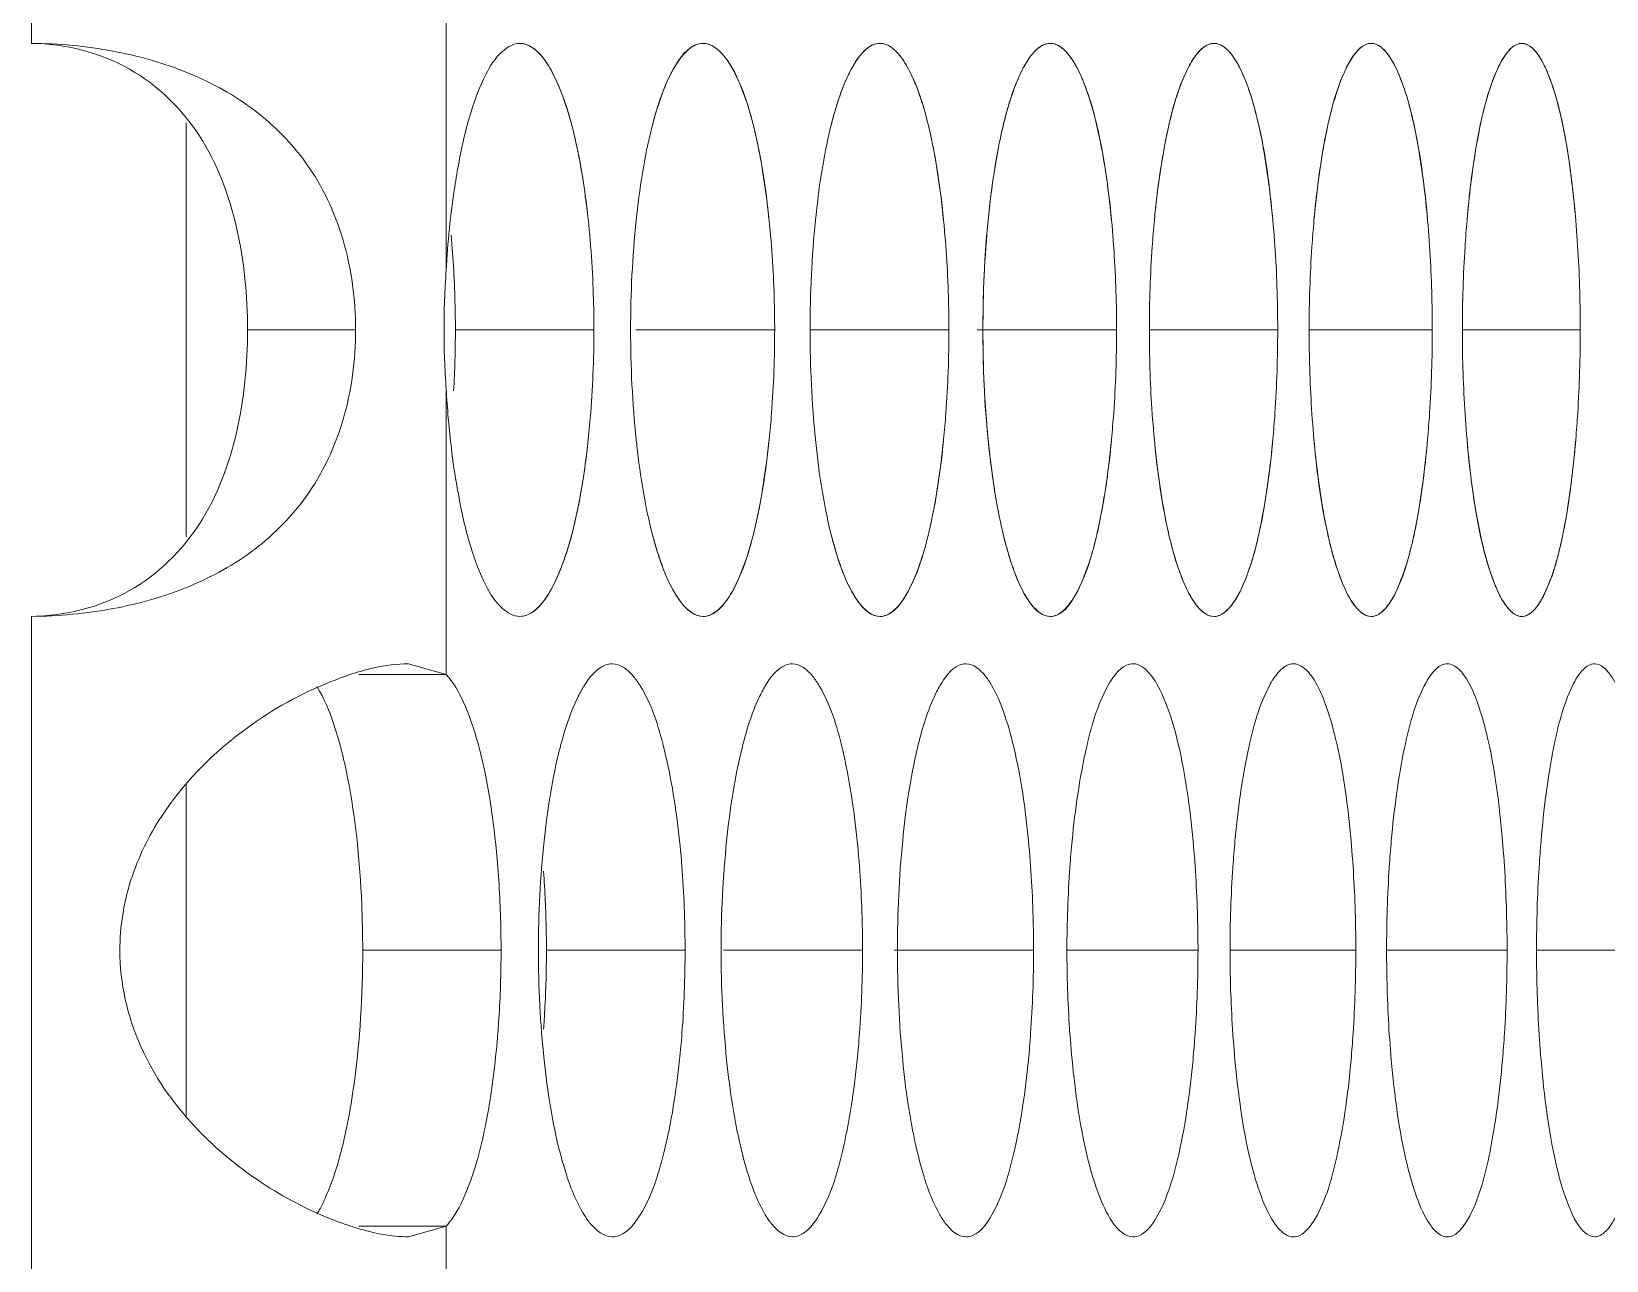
# Model space of a CAD drawing. Header units: millimetres. Extents: x 1177 to 4147, y 93 to 2194.
# Drawn here: x 2891.19 to 2907.68, y 1713.08 to 1725.95 of the extents above; entities that cross this region are included whole.
import ezdxf

# ---------------------------------------------------------------- set-up
doc = ezdxf.new("R2010")
doc.units = ezdxf.units.MM
doc.header["$LTSCALE"] = 0.1
doc.layers.get('0').update_dxf_attribs({"lineweight": 13})
doc.layers.add('标注', color=251, linetype='Continuous', lineweight=9)

msp = doc.modelspace()

# ---------------------------------------------------------------- linework, layer by layer
for p, q in [((2891.191, 1725.827), (2891.191, 1732.818)), ((2891.191, 1725.827), (2891.191, 1732.818)), ((2895.532, 1723.449), (2895.532, 1726.435)), ((2895.532, 1719.219), (2895.532, 1722.206)), ((2891.191, 1712.837), (2891.191, 1719.828)), ((2891.191, 1712.837), (2891.191, 1719.828)), ((2895.532, 1710.458), (2895.532, 1713.445))]:
    msp.add_line(p, q)
at = {"layer": '标注'}
for p, q in [((2892.81, 1724.995), (2892.81, 1720.66)), ((2892.81, 1724.995), (2892.81, 1720.66)), ((2893.453, 1722.827), (2894.584, 1722.827)), ((2893.453, 1722.827), (2894.584, 1722.827)), ((2895.628, 1722.827), (2897.078, 1722.827)), ((2895.628, 1722.827), (2897.078, 1722.827)), ((2897.516, 1722.827), (2898.97, 1722.827)), ((2897.516, 1722.827), (2898.97, 1722.827)), ((2899.337, 1722.827), (2900.794, 1722.827)), ((2899.337, 1722.827), (2900.794, 1722.827)), ((2901.089, 1722.827), (2902.549, 1722.827)), ((2901.089, 1722.827), (2902.549, 1722.827)), ((2902.892, 1722.827), (2904.235, 1722.827)), ((2902.892, 1722.827), (2904.235, 1722.827)), ((2904.564, 1722.827), (2905.853, 1722.827)), ((2904.564, 1722.827), (2905.853, 1722.827)), ((2906.168, 1722.827), (2907.402, 1722.827)), ((2906.168, 1722.827), (2907.402, 1722.827)), ((2895.532, 1719.219), (2895.137, 1719.332)), ((2894.616, 1719.219), (2895.532, 1719.219)), ((2892.81, 1718.071), (2892.81, 1714.594)), ((2894.658, 1716.332), (2896.106, 1716.332)), ((2896.581, 1716.332), (2898.032, 1716.332)), ((2898.435, 1716.332), (2899.89, 1716.332)), ((2900.221, 1716.332), (2901.68, 1716.332)), ((2902.029, 1716.332), (2903.401, 1716.332)), ((2903.736, 1716.332), (2905.053, 1716.332)), ((2905.375, 1716.332), (2906.636, 1716.332)), ((2906.944, 1716.332), (2908.15, 1716.332)), ((2894.616, 1713.445), (2895.532, 1713.445)), ((2895.137, 1713.332), (2895.532, 1713.445))]:
    msp.add_line(p, q, dxfattribs=at)
for centre, radius, start, end in [((2904.136, 1722.82), 8.627, 175.8208, 179.9495), ((2904.136, 1722.82), 8.627, 175.8208, 179.9495), ((2904.136, 1722.835), 8.627, 180.0505, 184.1792), ((2904.136, 1722.835), 8.627, 180.0505, 184.1792), ((2884.338, 1722.827), 11.29, 356.7614, 0.0035), ((2884.338, 1722.827), 11.29, 356.7614, 0.0035)]:
    msp.add_arc(centre, radius, start, end, dxfattribs=at)
for points, knots in [([(2894.067, 1724.571), (2893.918, 1724.78), (2893.546, 1725.158), (2892.84, 1725.547), (2892.04, 1725.773), (2891.477, 1725.825), (2891.191, 1725.827)], [0, 0, 0, 0, 0.237278, 0.48061, 0.736199, 1, 1, 1, 1]), ([(2893.453, 1722.827), (2893.453, 1723.187), (2893.385, 1723.893), (2893.02, 1724.89), (2892.252, 1725.647), (2891.545, 1725.823), (2891.191, 1725.827)], [0, 0, 0, 0, 0.257867, 0.504597, 0.746083, 1, 1, 1, 1]), ([(2894.067, 1724.571), (2893.918, 1724.78), (2893.546, 1725.158), (2892.84, 1725.547), (2892.04, 1725.773), (2891.477, 1725.825), (2891.191, 1725.827)], [0, 0, 0, 0, 0.237278, 0.48061, 0.736199, 1, 1, 1, 1]), ([(2893.453, 1722.827), (2893.453, 1723.187), (2893.385, 1723.893), (2893.02, 1724.89), (2892.252, 1725.647), (2891.545, 1725.823), (2891.191, 1725.827)], [0, 0, 0, 0, 0.257867, 0.504597, 0.746083, 1, 1, 1, 1]), ([(2896.304, 1725.827), (2896.237, 1725.827), (2896.078, 1725.733), (2895.918, 1725.468), (2895.77, 1725.075), (2895.699, 1724.763), (2895.666, 1724.587)], [0, 0, 0, 0, 0.138263, 0.343336, 0.632179, 1, 1, 1, 1]), ([(2896.304, 1725.827), (2896.237, 1725.827), (2896.078, 1725.733), (2895.918, 1725.468), (2895.77, 1725.075), (2895.699, 1724.763), (2895.666, 1724.587)], [0, 0, 0, 0, 0.138263, 0.343336, 0.632179, 1, 1, 1, 1]), ([(2897.011, 1724.046), (2896.983, 1724.29), (2896.916, 1724.728), (2896.78, 1725.23), (2896.64, 1725.537), (2896.523, 1725.723), (2896.389, 1725.827), (2896.304, 1725.827)], [0, 0, 0, 0, 0.369087, 0.664261, 0.77961, 0.872651, 1, 1, 1, 1]), ([(2896.542, 1725.679), (2896.525, 1725.702), (2896.463, 1725.773), (2896.37, 1725.827), (2896.304, 1725.827)], [0, 0, 0, 0, 0.303752, 1, 1, 1, 1]), ([(2898.221, 1725.827), (2898.098, 1725.827), (2897.922, 1725.61), (2897.786, 1725.3), (2897.717, 1725.074), (2897.685, 1724.948)], [0, 0, 0, 0, 0.347958, 0.635186, 1, 1, 1, 1]), ([(2898.221, 1725.827), (2898.196, 1725.827), (2898.069, 1725.798), (2897.985, 1725.683), (2897.932, 1725.596)], [0, 0, 0, 0, 0.197833, 1, 1, 1, 1]), ([(2898.912, 1723.975), (2898.886, 1724.228), (2898.822, 1724.683), (2898.692, 1725.205), (2898.553, 1725.525), (2898.439, 1725.716), (2898.306, 1725.827), (2898.221, 1725.827)], [0, 0, 0, 0, 0.371587, 0.6686, 0.783763, 0.876035, 1, 1, 1, 1]), ([(2898.509, 1725.596), (2898.488, 1725.63), (2898.42, 1725.732), (2898.306, 1725.827), (2898.221, 1725.827)], [0, 0, 0, 0, 0.322669, 1, 1, 1, 1]), ([(2900.072, 1725.827), (2899.951, 1725.827), (2899.783, 1725.607), (2899.653, 1725.3), (2899.586, 1725.074), (2899.555, 1724.948)], [0, 0, 0, 0, 0.344008, 0.632418, 1, 1, 1, 1]), ([(2900.072, 1725.827), (2900.048, 1725.827), (2899.923, 1725.797), (2899.844, 1725.682), (2899.794, 1725.596)], [0, 0, 0, 0, 0.195078, 1, 1, 1, 1]), ([(2900.738, 1723.975), (2900.713, 1724.228), (2900.652, 1724.682), (2900.526, 1725.204), (2900.392, 1725.525), (2900.283, 1725.714), (2900.155, 1725.827), (2900.072, 1725.827)], [0, 0, 0, 0, 0.373536, 0.671578, 0.786749, 0.87859, 1, 1, 1, 1]), ([(2900.349, 1725.596), (2900.329, 1725.63), (2900.265, 1725.731), (2900.155, 1725.827), (2900.072, 1725.827)], [0, 0, 0, 0, 0.32596, 1, 1, 1, 1]), ([(2901.855, 1725.827), (2901.737, 1725.827), (2901.575, 1725.605), (2901.451, 1725.299), (2901.345, 1724.924), (2901.262, 1724.476), (2901.175, 1723.768), (2901.15, 1723.21), (2901.15, 1722.827)], [0, 0, 0, 0, 0.111545, 0.206545, 0.328035, 0.473731, 0.638415, 1, 1, 1, 1]), ([(2901.855, 1725.827), (2901.832, 1725.827), (2901.71, 1725.796), (2901.635, 1725.681), (2901.587, 1725.596)], [0, 0, 0, 0, 0.192149, 1, 1, 1, 1]), ([(2902.496, 1723.975), (2902.472, 1724.228), (2902.412, 1724.682), (2902.292, 1725.204), (2902.163, 1725.525), (2902.059, 1725.712), (2901.935, 1725.827), (2901.855, 1725.827)], [0, 0, 0, 0, 0.375478, 0.674554, 0.789741, 0.881162, 1, 1, 1, 1]), ([(2902.104, 1725.626), (2902.086, 1725.656), (2902.027, 1725.744), (2901.928, 1725.827), (2901.855, 1725.827)], [0, 0, 0, 0, 0.323826, 1, 1, 1, 1]), ([(2903.569, 1725.827), (2903.49, 1725.827), (2903.371, 1725.711), (2903.271, 1725.525), (2903.145, 1725.203), (2903.027, 1724.682), (2902.968, 1724.228), (2902.944, 1723.975)], [0, 0, 0, 0, 0.116497, 0.207648, 0.322936, 0.622968, 1, 1, 1, 1]), ([(2903.569, 1725.827), (2903.546, 1725.827), (2903.482, 1725.811), (2903.39, 1725.728), (2903.338, 1725.645), (2903.311, 1725.596)], [0, 0, 0, 0, 0.187277, 0.53264, 1, 1, 1, 1]), ([(2904.184, 1723.975), (2904.161, 1724.228), (2904.104, 1724.681), (2903.989, 1725.203), (2903.865, 1725.524), (2903.766, 1725.71), (2903.647, 1725.827), (2903.569, 1725.827)], [0, 0, 0, 0, 0.377411, 0.677525, 0.792735, 0.883746, 1, 1, 1, 1]), ([(2903.782, 1725.668), (2903.766, 1725.692), (2903.714, 1725.764), (2903.63, 1725.827), (2903.569, 1725.827)], [0, 0, 0, 0, 0.31799, 1, 1, 1, 1]), ([(2905.214, 1725.827), (2905.138, 1725.827), (2905.023, 1725.709), (2904.928, 1725.524), (2904.807, 1725.202), (2904.694, 1724.681), (2904.638, 1724.228), (2904.615, 1723.975)], [0, 0, 0, 0, 0.113909, 0.204659, 0.319975, 0.621044, 1, 1, 1, 1]), ([(2905.214, 1725.827), (2905.192, 1725.827), (2905.13, 1725.811), (2905.042, 1725.727), (2904.993, 1725.645), (2904.967, 1725.596)], [0, 0, 0, 0, 0.184004, 0.528262, 1, 1, 1, 1]), ([(2905.804, 1723.975), (2905.782, 1724.228), (2905.727, 1724.681), (2905.617, 1725.202), (2905.498, 1725.524), (2905.404, 1725.708), (2905.29, 1725.827), (2905.214, 1725.827)], [0, 0, 0, 0, 0.379331, 0.680485, 0.795727, 0.886339, 1, 1, 1, 1]), ([(2905.391, 1725.708), (2905.378, 1725.726), (2905.333, 1725.782), (2905.264, 1725.827), (2905.214, 1725.827)], [0, 0, 0, 0, 0.310426, 1, 1, 1, 1]), ([(2905.804, 1723.975), (2905.772, 1724.341), (2905.71, 1724.842), (2905.546, 1725.418), (2905.448, 1725.631), (2905.391, 1725.708)], [0, 0, 0, 0, 0.613931, 0.838792, 1, 1, 1, 1]), ([(2906.79, 1725.827), (2906.716, 1725.827), (2906.607, 1725.706), (2906.517, 1725.524), (2906.4, 1725.201), (2906.292, 1724.681), (2906.238, 1724.228), (2906.217, 1723.975)], [0, 0, 0, 0, 0.111317, 0.201676, 0.317029, 0.619135, 1, 1, 1, 1]), ([(2906.79, 1725.827), (2906.77, 1725.827), (2906.709, 1725.81), (2906.625, 1725.726), (2906.578, 1725.645), (2906.554, 1725.596)], [0, 0, 0, 0, 0.180528, 0.523661, 1, 1, 1, 1]), ([(2907.355, 1723.975), (2907.334, 1724.228), (2907.281, 1724.681), (2907.176, 1725.201), (2907.062, 1725.524), (2906.973, 1725.706), (2906.864, 1725.827), (2906.79, 1725.827)], [0, 0, 0, 0, 0.381235, 0.683429, 0.79871, 0.888936, 1, 1, 1, 1]), ([(2906.932, 1725.744), (2906.921, 1725.757), (2906.883, 1725.797), (2906.829, 1725.827), (2906.79, 1725.827)], [0, 0, 0, 0, 0.300787, 1, 1, 1, 1]), ([(2907.355, 1723.975), (2907.337, 1724.181), (2907.296, 1724.562), (2907.205, 1725.074), (2907.092, 1725.462), (2906.992, 1725.673), (2906.932, 1725.744)], [0, 0, 0, 0, 0.338668, 0.625811, 0.847843, 1, 1, 1, 1]), ([(2897.011, 1724.046), (2896.972, 1724.386), (2896.897, 1724.856), (2896.712, 1725.397), (2896.604, 1725.602), (2896.542, 1725.679)], [0, 0, 0, 0, 0.599408, 0.827175, 1, 1, 1, 1]), ([(2897.932, 1725.596), (2897.907, 1725.555), (2897.799, 1725.35), (2897.73, 1725.126), (2897.685, 1724.948)], [0, 0, 0, 0, 0.205443, 1, 1, 1, 1]), ([(2898.912, 1723.975), (2898.879, 1724.302), (2898.796, 1724.854), (2898.628, 1725.398), (2898.509, 1725.596)], [0, 0, 0, 0, 0.588138, 1, 1, 1, 1]), ([(2899.794, 1725.596), (2899.77, 1725.555), (2899.665, 1725.349), (2899.599, 1725.126), (2899.555, 1724.948)], [0, 0, 0, 0, 0.204755, 1, 1, 1, 1]), ([(2900.738, 1723.975), (2900.706, 1724.302), (2900.626, 1724.853), (2900.464, 1725.397), (2900.349, 1725.596)], [0, 0, 0, 0, 0.588987, 1, 1, 1, 1]), ([(2901.587, 1725.596), (2901.507, 1725.455), (2901.379, 1725.089), (2901.196, 1724.167), (2901.15, 1723.384), (2901.15, 1722.827)], [0, 0, 0, 0, 0.171591, 0.407652, 1, 1, 1, 1]), ([(2902.496, 1723.975), (2902.464, 1724.311), (2902.401, 1724.778), (2902.247, 1725.326), (2902.156, 1725.54), (2902.104, 1725.626)], [0, 0, 0, 0, 0.594383, 0.823753, 1, 1, 1, 1]), ([(2903.311, 1725.596), (2903.202, 1725.396), (2903.051, 1724.851), (2902.975, 1724.302), (2902.944, 1723.975)], [0, 0, 0, 0, 0.409673, 1, 1, 1, 1]), ([(2904.184, 1723.975), (2904.152, 1724.326), (2904.09, 1724.81), (2903.931, 1725.372), (2903.836, 1725.586), (2903.782, 1725.668)], [0, 0, 0, 0, 0.603559, 0.830818, 1, 1, 1, 1]), ([(2904.967, 1725.596), (2904.862, 1725.395), (2904.717, 1724.85), (2904.644, 1724.301), (2904.615, 1723.975)], [0, 0, 0, 0, 0.408883, 1, 1, 1, 1]), ([(2906.554, 1725.596), (2906.453, 1725.394), (2906.315, 1724.849), (2906.245, 1724.301), (2906.217, 1723.975)], [0, 0, 0, 0, 0.408118, 1, 1, 1, 1]), ([(2897.685, 1724.948), (2897.604, 1724.629), (2897.497, 1723.922), (2897.462, 1723.21), (2897.462, 1722.827)], [0, 0, 0, 0, 0.462235, 1, 1, 1, 1]), ([(2897.685, 1724.948), (2897.604, 1724.629), (2897.497, 1723.922), (2897.462, 1723.21), (2897.462, 1722.827)], [0, 0, 0, 0, 0.462235, 1, 1, 1, 1]), ([(2899.555, 1724.948), (2899.477, 1724.629), (2899.375, 1723.922), (2899.34, 1723.21), (2899.34, 1722.827)], [0, 0, 0, 0, 0.462016, 1, 1, 1, 1]), ([(2899.555, 1724.948), (2899.477, 1724.629), (2899.375, 1723.922), (2899.34, 1723.21), (2899.34, 1722.827)], [0, 0, 0, 0, 0.462016, 1, 1, 1, 1]), ([(2894.584, 1722.827), (2894.584, 1723.144), (2894.504, 1723.761), (2894.239, 1724.329), (2894.067, 1724.571)], [0, 0, 0, 0, 0.515812, 1, 1, 1, 1]), ([(2894.584, 1722.827), (2894.584, 1723.144), (2894.504, 1723.761), (2894.239, 1724.329), (2894.067, 1724.571)], [0, 0, 0, 0, 0.515812, 1, 1, 1, 1]), ([(2895.666, 1724.587), (2895.649, 1724.499), (2895.585, 1724.123), (2895.548, 1723.741), (2895.532, 1723.449)], [0, 0, 0, 0, 0.233018, 1, 1, 1, 1]), ([(2895.666, 1724.587), (2895.649, 1724.499), (2895.585, 1724.123), (2895.548, 1723.741), (2895.532, 1723.449)], [0, 0, 0, 0, 0.233018, 1, 1, 1, 1]), ([(2897.078, 1722.827), (2897.078, 1722.932), (2897.072, 1723.339), (2897.045, 1723.746), (2897.011, 1724.046)], [0, 0, 0, 0, 0.256515, 1, 1, 1, 1]), ([(2897.078, 1722.827), (2897.078, 1722.932), (2897.072, 1723.339), (2897.045, 1723.746), (2897.011, 1724.046)], [0, 0, 0, 0, 0.256515, 1, 1, 1, 1]), ([(2898.97, 1722.827), (2898.97, 1722.925), (2898.965, 1723.308), (2898.942, 1723.691), (2898.912, 1723.975)], [0, 0, 0, 0, 0.255777, 1, 1, 1, 1]), ([(2898.97, 1722.827), (2898.97, 1722.925), (2898.965, 1723.308), (2898.942, 1723.691), (2898.912, 1723.975)], [0, 0, 0, 0, 0.255777, 1, 1, 1, 1]), ([(2900.794, 1722.827), (2900.794, 1722.925), (2900.789, 1723.308), (2900.766, 1723.691), (2900.738, 1723.975)], [0, 0, 0, 0, 0.255803, 1, 1, 1, 1]), ([(2900.794, 1722.827), (2900.794, 1722.925), (2900.789, 1723.308), (2900.766, 1723.691), (2900.738, 1723.975)], [0, 0, 0, 0, 0.255803, 1, 1, 1, 1]), ([(2902.549, 1722.827), (2902.549, 1722.925), (2902.544, 1723.308), (2902.523, 1723.691), (2902.496, 1723.975)], [0, 0, 0, 0, 0.255828, 1, 1, 1, 1]), ([(2902.549, 1722.827), (2902.549, 1722.925), (2902.544, 1723.308), (2902.523, 1723.691), (2902.496, 1723.975)], [0, 0, 0, 0, 0.255828, 1, 1, 1, 1]), ([(2902.944, 1723.975), (2902.936, 1723.882), (2902.905, 1723.501), (2902.892, 1723.118), (2902.892, 1722.827)], [0, 0, 0, 0, 0.242063, 1, 1, 1, 1]), ([(2902.944, 1723.975), (2902.936, 1723.882), (2902.905, 1723.501), (2902.892, 1723.118), (2902.892, 1722.827)], [0, 0, 0, 0, 0.242063, 1, 1, 1, 1]), ([(2904.235, 1722.827), (2904.235, 1722.925), (2904.231, 1723.308), (2904.21, 1723.691), (2904.184, 1723.975)], [0, 0, 0, 0, 0.255852, 1, 1, 1, 1]), ([(2904.235, 1722.827), (2904.235, 1722.925), (2904.231, 1723.308), (2904.21, 1723.691), (2904.184, 1723.975)], [0, 0, 0, 0, 0.255852, 1, 1, 1, 1]), ([(2904.615, 1723.975), (2904.606, 1723.882), (2904.577, 1723.501), (2904.564, 1723.118), (2904.564, 1722.827)], [0, 0, 0, 0, 0.242024, 1, 1, 1, 1]), ([(2904.615, 1723.975), (2904.606, 1723.882), (2904.577, 1723.501), (2904.564, 1723.118), (2904.564, 1722.827)], [0, 0, 0, 0, 0.242024, 1, 1, 1, 1]), ([(2905.853, 1722.827), (2905.853, 1722.925), (2905.849, 1723.308), (2905.829, 1723.691), (2905.804, 1723.975)], [0, 0, 0, 0, 0.255875, 1, 1, 1, 1]), ([(2905.853, 1722.827), (2905.853, 1722.925), (2905.849, 1723.308), (2905.829, 1723.691), (2905.804, 1723.975)], [0, 0, 0, 0, 0.255875, 1, 1, 1, 1]), ([(2906.217, 1723.975), (2906.209, 1723.882), (2906.18, 1723.501), (2906.168, 1723.118), (2906.168, 1722.827)], [0, 0, 0, 0, 0.241986, 1, 1, 1, 1]), ([(2906.217, 1723.975), (2906.209, 1723.882), (2906.18, 1723.501), (2906.168, 1723.118), (2906.168, 1722.827)], [0, 0, 0, 0, 0.241986, 1, 1, 1, 1]), ([(2907.402, 1722.827), (2907.402, 1722.925), (2907.398, 1723.308), (2907.379, 1723.691), (2907.355, 1723.975)], [0, 0, 0, 0, 0.255897, 1, 1, 1, 1]), ([(2907.402, 1722.827), (2907.402, 1722.925), (2907.398, 1723.308), (2907.379, 1723.691), (2907.355, 1723.975)], [0, 0, 0, 0, 0.255897, 1, 1, 1, 1]), ([(2895.628, 1722.827), (2895.628, 1722.912), (2895.624, 1723.243), (2895.606, 1723.573), (2895.584, 1723.819)], [0, 0, 0, 0, 0.254236, 1, 1, 1, 1]), ([(2895.628, 1722.827), (2895.628, 1722.912), (2895.624, 1723.243), (2895.606, 1723.573), (2895.584, 1723.819)], [0, 0, 0, 0, 0.254236, 1, 1, 1, 1]), ([(2891.191, 1719.828), (2891.545, 1719.832), (2892.252, 1720.008), (2893.02, 1720.765), (2893.385, 1721.762), (2893.453, 1722.468), (2893.453, 1722.827)], [0, 0, 0, 0, 0.253917, 0.495403, 0.742133, 1, 1, 1, 1]), ([(2891.191, 1719.828), (2891.545, 1719.832), (2892.252, 1720.008), (2893.02, 1720.765), (2893.385, 1721.762), (2893.453, 1722.468), (2893.453, 1722.827)], [0, 0, 0, 0, 0.253917, 0.495403, 0.742133, 1, 1, 1, 1]), ([(2894.067, 1721.084), (2894.239, 1721.326), (2894.504, 1721.894), (2894.584, 1722.511), (2894.584, 1722.827)], [0, 0, 0, 0, 0.484188, 1, 1, 1, 1]), ([(2894.067, 1721.084), (2894.239, 1721.326), (2894.504, 1721.894), (2894.584, 1722.511), (2894.584, 1722.827)], [0, 0, 0, 0, 0.484188, 1, 1, 1, 1]), ([(2897.011, 1721.609), (2897.022, 1721.706), (2897.061, 1722.111), (2897.078, 1722.519), (2897.078, 1722.827)], [0, 0, 0, 0, 0.241125, 1, 1, 1, 1]), ([(2897.011, 1721.609), (2897.022, 1721.706), (2897.061, 1722.111), (2897.078, 1722.519), (2897.078, 1722.827)], [0, 0, 0, 0, 0.241125, 1, 1, 1, 1]), ([(2897.462, 1722.827), (2897.462, 1722.445), (2897.497, 1721.733), (2897.604, 1721.026), (2897.685, 1720.707)], [0, 0, 0, 0, 0.537765, 1, 1, 1, 1]), ([(2897.462, 1722.827), (2897.462, 1722.445), (2897.497, 1721.733), (2897.604, 1721.026), (2897.685, 1720.707)], [0, 0, 0, 0, 0.537765, 1, 1, 1, 1]), ([(2898.912, 1721.68), (2898.922, 1721.772), (2898.956, 1722.154), (2898.97, 1722.537), (2898.97, 1722.827)], [0, 0, 0, 0, 0.242158, 1, 1, 1, 1]), ([(2898.912, 1721.68), (2898.922, 1721.772), (2898.956, 1722.154), (2898.97, 1722.537), (2898.97, 1722.827)], [0, 0, 0, 0, 0.242158, 1, 1, 1, 1]), ([(2899.34, 1722.827), (2899.34, 1722.445), (2899.375, 1721.733), (2899.477, 1721.026), (2899.555, 1720.707)], [0, 0, 0, 0, 0.537984, 1, 1, 1, 1]), ([(2899.34, 1722.827), (2899.34, 1722.445), (2899.375, 1721.733), (2899.477, 1721.026), (2899.555, 1720.707)], [0, 0, 0, 0, 0.537984, 1, 1, 1, 1]), ([(2900.738, 1721.68), (2900.747, 1721.772), (2900.78, 1722.154), (2900.794, 1722.537), (2900.794, 1722.827)], [0, 0, 0, 0, 0.242115, 1, 1, 1, 1]), ([(2900.738, 1721.68), (2900.747, 1721.772), (2900.78, 1722.154), (2900.794, 1722.537), (2900.794, 1722.827)], [0, 0, 0, 0, 0.242115, 1, 1, 1, 1]), ([(2901.15, 1722.827), (2901.15, 1722.266), (2901.197, 1721.477), (2901.383, 1720.551), (2901.513, 1720.185), (2901.594, 1720.046)], [0, 0, 0, 0, 0.594289, 0.829953, 1, 1, 1, 1]), ([(2901.15, 1722.827), (2901.15, 1722.445), (2901.175, 1721.887), (2901.262, 1721.179), (2901.345, 1720.731), (2901.451, 1720.355), (2901.575, 1720.05), (2901.737, 1719.827), (2901.855, 1719.827)], [0, 0, 0, 0, 0.361585, 0.526269, 0.671965, 0.793455, 0.888455, 1, 1, 1, 1]), ([(2902.496, 1721.68), (2902.504, 1721.772), (2902.536, 1722.154), (2902.549, 1722.537), (2902.549, 1722.827)], [0, 0, 0, 0, 0.242073, 1, 1, 1, 1]), ([(2902.496, 1721.68), (2902.504, 1721.772), (2902.536, 1722.154), (2902.549, 1722.537), (2902.549, 1722.827)], [0, 0, 0, 0, 0.242073, 1, 1, 1, 1]), ([(2902.892, 1722.827), (2902.892, 1722.73), (2902.896, 1722.347), (2902.917, 1721.964), (2902.944, 1721.68)], [0, 0, 0, 0, 0.255833, 1, 1, 1, 1]), ([(2902.892, 1722.827), (2902.892, 1722.73), (2902.896, 1722.347), (2902.917, 1721.964), (2902.944, 1721.68)], [0, 0, 0, 0, 0.255833, 1, 1, 1, 1]), ([(2904.184, 1721.68), (2904.193, 1721.772), (2904.223, 1722.154), (2904.235, 1722.537), (2904.235, 1722.827)], [0, 0, 0, 0, 0.242033, 1, 1, 1, 1]), ([(2904.184, 1721.68), (2904.193, 1721.772), (2904.223, 1722.154), (2904.235, 1722.537), (2904.235, 1722.827)], [0, 0, 0, 0, 0.242033, 1, 1, 1, 1]), ([(2904.564, 1722.827), (2904.564, 1722.73), (2904.569, 1722.347), (2904.589, 1721.964), (2904.615, 1721.68)], [0, 0, 0, 0, 0.255857, 1, 1, 1, 1]), ([(2904.564, 1722.827), (2904.564, 1722.73), (2904.569, 1722.347), (2904.589, 1721.964), (2904.615, 1721.68)], [0, 0, 0, 0, 0.255857, 1, 1, 1, 1]), ([(2905.804, 1721.68), (2905.812, 1721.772), (2905.841, 1722.154), (2905.853, 1722.537), (2905.853, 1722.827)], [0, 0, 0, 0, 0.241995, 1, 1, 1, 1]), ([(2905.804, 1721.68), (2905.812, 1721.772), (2905.841, 1722.154), (2905.853, 1722.537), (2905.853, 1722.827)], [0, 0, 0, 0, 0.241995, 1, 1, 1, 1]), ([(2906.168, 1722.827), (2906.168, 1722.73), (2906.172, 1722.347), (2906.192, 1721.964), (2906.217, 1721.68)], [0, 0, 0, 0, 0.25588, 1, 1, 1, 1]), ([(2906.168, 1722.827), (2906.168, 1722.73), (2906.172, 1722.347), (2906.192, 1721.964), (2906.217, 1721.68)], [0, 0, 0, 0, 0.25588, 1, 1, 1, 1]), ([(2907.355, 1721.68), (2907.363, 1721.772), (2907.39, 1722.154), (2907.402, 1722.537), (2907.402, 1722.827)], [0, 0, 0, 0, 0.241958, 1, 1, 1, 1]), ([(2907.355, 1721.68), (2907.363, 1721.772), (2907.39, 1722.154), (2907.402, 1722.537), (2907.402, 1722.827)], [0, 0, 0, 0, 0.241958, 1, 1, 1, 1]), ([(2895.532, 1722.206), (2895.538, 1722.105), (2895.565, 1721.724), (2895.613, 1721.344), (2895.666, 1721.068)], [0, 0, 0, 0, 0.264818, 1, 1, 1, 1]), ([(2895.532, 1722.206), (2895.538, 1722.105), (2895.565, 1721.724), (2895.613, 1721.344), (2895.666, 1721.068)], [0, 0, 0, 0, 0.264818, 1, 1, 1, 1]), ([(2896.304, 1719.828), (2896.389, 1719.828), (2896.523, 1719.932), (2896.64, 1720.118), (2896.78, 1720.425), (2896.916, 1720.927), (2896.983, 1721.365), (2897.011, 1721.609)], [0, 0, 0, 0, 0.127349, 0.22039, 0.335739, 0.630913, 1, 1, 1, 1]), ([(2896.542, 1719.976), (2896.604, 1720.053), (2896.712, 1720.258), (2896.897, 1720.799), (2896.972, 1721.269), (2897.011, 1721.609)], [0, 0, 0, 0, 0.172825, 0.400592, 1, 1, 1, 1]), ([(2898.221, 1719.827), (2898.306, 1719.827), (2898.439, 1719.939), (2898.553, 1720.13), (2898.692, 1720.45), (2898.822, 1720.972), (2898.886, 1721.427), (2898.912, 1721.68)], [0, 0, 0, 0, 0.123965, 0.216237, 0.3314, 0.628413, 1, 1, 1, 1]), ([(2898.509, 1720.059), (2898.628, 1720.257), (2898.796, 1720.801), (2898.879, 1721.353), (2898.912, 1721.68)], [0, 0, 0, 0, 0.411862, 1, 1, 1, 1]), ([(2900.072, 1719.827), (2900.155, 1719.827), (2900.283, 1719.941), (2900.392, 1720.13), (2900.526, 1720.451), (2900.652, 1720.973), (2900.713, 1721.427), (2900.738, 1721.68)], [0, 0, 0, 0, 0.12141, 0.213251, 0.328422, 0.626464, 1, 1, 1, 1]), ([(2900.349, 1720.059), (2900.464, 1720.258), (2900.626, 1720.802), (2900.706, 1721.353), (2900.738, 1721.68)], [0, 0, 0, 0, 0.411013, 1, 1, 1, 1]), ([(2901.855, 1719.827), (2901.935, 1719.827), (2902.059, 1719.943), (2902.163, 1720.13), (2902.292, 1720.451), (2902.412, 1720.973), (2902.472, 1721.427), (2902.496, 1721.68)], [0, 0, 0, 0, 0.118838, 0.210259, 0.325446, 0.624522, 1, 1, 1, 1]), ([(2902.121, 1720.059), (2902.233, 1720.259), (2902.388, 1720.803), (2902.465, 1721.353), (2902.496, 1721.68)], [0, 0, 0, 0, 0.410186, 1, 1, 1, 1]), ([(2902.944, 1721.68), (2902.977, 1721.335), (2903.04, 1720.858), (2903.198, 1720.301), (2903.291, 1720.087), (2903.344, 1720.003)], [0, 0, 0, 0, 0.599914, 0.828052, 1, 1, 1, 1]), ([(2902.944, 1721.68), (2902.968, 1721.427), (2903.027, 1720.973), (2903.145, 1720.452), (2903.271, 1720.13), (2903.371, 1719.944), (2903.49, 1719.827), (2903.569, 1719.827)], [0, 0, 0, 0, 0.377032, 0.677064, 0.792352, 0.883503, 1, 1, 1, 1]), ([(2903.569, 1719.827), (2903.647, 1719.827), (2903.766, 1719.944), (2903.865, 1720.131), (2903.989, 1720.452), (2904.104, 1720.974), (2904.161, 1721.427), (2904.184, 1721.68)], [0, 0, 0, 0, 0.116254, 0.207265, 0.322475, 0.622589, 1, 1, 1, 1]), ([(2903.825, 1720.059), (2903.932, 1720.26), (2904.08, 1720.804), (2904.154, 1721.353), (2904.184, 1721.68)], [0, 0, 0, 0, 0.409381, 1, 1, 1, 1]), ([(2904.615, 1721.68), (2904.647, 1721.32), (2904.71, 1720.825), (2904.873, 1720.255), (2904.97, 1720.041), (2905.026, 1719.961)], [0, 0, 0, 0, 0.60993, 0.835766, 1, 1, 1, 1]), ([(2904.615, 1721.68), (2904.638, 1721.427), (2904.694, 1720.974), (2904.807, 1720.453), (2904.928, 1720.131), (2905.023, 1719.946), (2905.138, 1719.827), (2905.214, 1719.827)], [0, 0, 0, 0, 0.378956, 0.680025, 0.795341, 0.886091, 1, 1, 1, 1]), ([(2905.214, 1719.827), (2905.29, 1719.827), (2905.404, 1719.946), (2905.498, 1720.131), (2905.617, 1720.453), (2905.727, 1720.974), (2905.782, 1721.427), (2905.804, 1721.68)], [0, 0, 0, 0, 0.113661, 0.204273, 0.319515, 0.620669, 1, 1, 1, 1]), ([(2905.46, 1720.059), (2905.563, 1720.261), (2905.705, 1720.805), (2905.775, 1721.354), (2905.804, 1721.68)], [0, 0, 0, 0, 0.4086, 1, 1, 1, 1]), ([(2906.217, 1721.68), (2906.249, 1721.304), (2906.312, 1720.792), (2906.48, 1720.209), (2906.579, 1719.997), (2906.638, 1719.923)], [0, 0, 0, 0, 0.621267, 0.84448, 1, 1, 1, 1]), ([(2906.217, 1721.68), (2906.238, 1721.427), (2906.292, 1720.974), (2906.4, 1720.453), (2906.517, 1720.131), (2906.607, 1719.948), (2906.716, 1719.827), (2906.79, 1719.827)], [0, 0, 0, 0, 0.380865, 0.682971, 0.798324, 0.888683, 1, 1, 1, 1]), ([(2906.79, 1719.827), (2906.864, 1719.827), (2906.973, 1719.949), (2907.062, 1720.131), (2907.176, 1720.454), (2907.281, 1720.974), (2907.334, 1721.427), (2907.355, 1721.68)], [0, 0, 0, 0, 0.111064, 0.20129, 0.316571, 0.618765, 1, 1, 1, 1]), ([(2907.025, 1720.059), (2907.125, 1720.262), (2907.26, 1720.806), (2907.327, 1721.354), (2907.355, 1721.68)], [0, 0, 0, 0, 0.407843, 1, 1, 1, 1]), ([(2891.191, 1719.828), (2891.477, 1719.83), (2892.04, 1719.882), (2892.84, 1720.108), (2893.546, 1720.497), (2893.918, 1720.875), (2894.067, 1721.084)], [0, 0, 0, 0, 0.263801, 0.51939, 0.762722, 1, 1, 1, 1]), ([(2891.191, 1719.828), (2891.477, 1719.83), (2892.04, 1719.882), (2892.84, 1720.108), (2893.546, 1720.497), (2893.918, 1720.875), (2894.067, 1721.084)], [0, 0, 0, 0, 0.263801, 0.51939, 0.762722, 1, 1, 1, 1]), ([(2895.666, 1721.068), (2895.699, 1720.892), (2895.77, 1720.58), (2895.918, 1720.187), (2896.078, 1719.921), (2896.237, 1719.828), (2896.304, 1719.828)], [0, 0, 0, 0, 0.367821, 0.656664, 0.861737, 1, 1, 1, 1]), ([(2895.666, 1721.068), (2895.699, 1720.892), (2895.77, 1720.58), (2895.918, 1720.187), (2896.078, 1719.921), (2896.237, 1719.828), (2896.304, 1719.828)], [0, 0, 0, 0, 0.367821, 0.656664, 0.861737, 1, 1, 1, 1]), ([(2897.685, 1720.707), (2897.702, 1720.641), (2897.764, 1720.418), (2897.847, 1720.199), (2897.932, 1720.059)], [0, 0, 0, 0, 0.294624, 1, 1, 1, 1]), ([(2897.685, 1720.707), (2897.717, 1720.581), (2897.786, 1720.355), (2897.922, 1720.045), (2898.098, 1719.827), (2898.221, 1719.827)], [0, 0, 0, 0, 0.364814, 0.652042, 1, 1, 1, 1]), ([(2899.555, 1720.707), (2899.572, 1720.641), (2899.632, 1720.419), (2899.711, 1720.199), (2899.794, 1720.059)], [0, 0, 0, 0, 0.295217, 1, 1, 1, 1]), ([(2899.555, 1720.707), (2899.586, 1720.581), (2899.653, 1720.355), (2899.783, 1720.048), (2899.951, 1719.827), (2900.072, 1719.827)], [0, 0, 0, 0, 0.367582, 0.655992, 1, 1, 1, 1]), ([(2896.304, 1719.828), (2896.325, 1719.828), (2896.421, 1719.844), (2896.496, 1719.917), (2896.542, 1719.976)], [0, 0, 0, 0, 0.213946, 1, 1, 1, 1]), ([(2897.932, 1720.059), (2897.953, 1720.025), (2898.022, 1719.923), (2898.136, 1719.827), (2898.221, 1719.827)], [0, 0, 0, 0, 0.32265, 1, 1, 1, 1]), ([(2898.221, 1719.827), (2898.246, 1719.827), (2898.373, 1719.857), (2898.456, 1719.972), (2898.509, 1720.059)], [0, 0, 0, 0, 0.19816, 1, 1, 1, 1]), ([(2899.794, 1720.059), (2899.814, 1720.025), (2899.879, 1719.924), (2899.989, 1719.827), (2900.072, 1719.827)], [0, 0, 0, 0, 0.325919, 1, 1, 1, 1]), ([(2900.072, 1719.827), (2900.096, 1719.827), (2900.221, 1719.858), (2900.299, 1719.973), (2900.349, 1720.059)], [0, 0, 0, 0, 0.195393, 1, 1, 1, 1]), ([(2901.594, 1720.046), (2901.613, 1720.014), (2901.674, 1719.919), (2901.777, 1719.827), (2901.855, 1719.827)], [0, 0, 0, 0, 0.327099, 1, 1, 1, 1]), ([(2901.855, 1719.827), (2901.878, 1719.827), (2902, 1719.858), (2902.074, 1719.974), (2902.121, 1720.059)], [0, 0, 0, 0, 0.19245, 1, 1, 1, 1]), ([(2903.344, 1720.003), (2903.361, 1719.976), (2903.415, 1719.899), (2903.503, 1719.827), (2903.569, 1719.827)], [0, 0, 0, 0, 0.321831, 1, 1, 1, 1]), ([(2903.569, 1719.827), (2903.591, 1719.827), (2903.655, 1719.844), (2903.747, 1719.927), (2903.798, 1720.01), (2903.825, 1720.059)], [0, 0, 0, 0, 0.187539, 0.532699, 1, 1, 1, 1]), ([(2905.026, 1719.961), (2905.04, 1719.941), (2905.087, 1719.88), (2905.16, 1719.827), (2905.214, 1719.827)], [0, 0, 0, 0, 0.31493, 1, 1, 1, 1]), ([(2905.214, 1719.827), (2905.236, 1719.827), (2905.298, 1719.844), (2905.385, 1719.928), (2905.434, 1720.01), (2905.46, 1720.059)], [0, 0, 0, 0, 0.18425, 0.528295, 1, 1, 1, 1]), ([(2906.638, 1719.923), (2906.649, 1719.909), (2906.689, 1719.863), (2906.748, 1719.827), (2906.79, 1719.827)], [0, 0, 0, 0, 0.306013, 1, 1, 1, 1]), ([(2906.79, 1719.827), (2906.811, 1719.827), (2906.871, 1719.845), (2906.954, 1719.929), (2907.001, 1720.01), (2907.025, 1720.059)], [0, 0, 0, 0, 0.180756, 0.523667, 1, 1, 1, 1]), ([(2895.137, 1719.332), (2894.895, 1719.332), (2894.332, 1719.182), (2893.824, 1718.918), (2893.553, 1718.734)], [0, 0, 0, 0, 0.425121, 1, 1, 1, 1]), ([(2897.27, 1719.332), (2897.244, 1719.332), (2897.116, 1719.303), (2897.03, 1719.188), (2896.976, 1719.101)], [0, 0, 0, 0, 0.199148, 1, 1, 1, 1]), ([(2897.563, 1719.101), (2897.541, 1719.135), (2897.472, 1719.238), (2897.356, 1719.332), (2897.27, 1719.332)], [0, 0, 0, 0, 0.321082, 1, 1, 1, 1]), ([(2899.155, 1719.332), (2899.131, 1719.332), (2899.005, 1719.302), (2898.923, 1719.187), (2898.871, 1719.101)], [0, 0, 0, 0, 0.196477, 1, 1, 1, 1]), ([(2899.437, 1719.101), (2899.417, 1719.135), (2899.351, 1719.236), (2899.239, 1719.332), (2899.155, 1719.332)], [0, 0, 0, 0, 0.324295, 1, 1, 1, 1]), ([(2900.972, 1719.332), (2900.948, 1719.332), (2900.825, 1719.302), (2900.748, 1719.186), (2900.699, 1719.101)], [0, 0, 0, 0, 0.193636, 1, 1, 1, 1]), ([(2901.239, 1719.109), (2901.22, 1719.142), (2901.158, 1719.239), (2901.052, 1719.332), (2900.972, 1719.332)], [0, 0, 0, 0, 0.326204, 1, 1, 1, 1]), ([(2902.72, 1719.332), (2902.698, 1719.332), (2902.577, 1719.301), (2902.505, 1719.186), (2902.458, 1719.101)], [0, 0, 0, 0, 0.190615, 1, 1, 1, 1]), ([(2902.951, 1719.152), (2902.934, 1719.179), (2902.879, 1719.259), (2902.788, 1719.332), (2902.72, 1719.332)], [0, 0, 0, 0, 0.321102, 1, 1, 1, 1]), ([(2904.4, 1719.332), (2904.378, 1719.332), (2904.315, 1719.316), (2904.225, 1719.232), (2904.174, 1719.15), (2904.148, 1719.101)], [0, 0, 0, 0, 0.185665, 0.530478, 1, 1, 1, 1]), ([(2904.595, 1719.194), (2904.58, 1719.215), (2904.532, 1719.278), (2904.456, 1719.332), (2904.4, 1719.332)], [0, 0, 0, 0, 0.314447, 1, 1, 1, 1]), ([(2906.011, 1719.332), (2905.99, 1719.332), (2905.928, 1719.315), (2905.843, 1719.231), (2905.794, 1719.15), (2905.769, 1719.101)], [0, 0, 0, 0, 0.182292, 0.52599, 1, 1, 1, 1]), ([(2906.17, 1719.232), (2906.158, 1719.247), (2906.117, 1719.295), (2906.055, 1719.332), (2906.011, 1719.332)], [0, 0, 0, 0, 0.305886, 1, 1, 1, 1]), ([(2907.553, 1719.332), (2907.509, 1719.332), (2907.404, 1719.262), (2907.351, 1719.162), (2907.321, 1719.101)], [0, 0, 0, 0, 0.389659, 1, 1, 1, 1]), ([(2907.677, 1719.266), (2907.667, 1719.276), (2907.633, 1719.309), (2907.586, 1719.332), (2907.553, 1719.332)], [0, 0, 0, 0, 0.295107, 1, 1, 1, 1]), ([(2908.104, 1717.48), (2908.087, 1717.691), (2908.045, 1718.08), (2907.954, 1718.6), (2907.84, 1718.989), (2907.739, 1719.199), (2907.677, 1719.266)], [0, 0, 0, 0, 0.343252, 0.632232, 0.852748, 1, 1, 1, 1]), ([(2894.499, 1718.143), (2894.462, 1718.33), (2894.382, 1718.656), (2894.255, 1718.97), (2894.179, 1719.093)], [0, 0, 0, 0, 0.568754, 1, 1, 1, 1]), ([(2896.065, 1717.286), (2896.029, 1717.696), (2895.951, 1718.261), (2895.738, 1718.902), (2895.608, 1719.138), (2895.532, 1719.219)], [0, 0, 0, 0, 0.608781, 0.835781, 1, 1, 1, 1]), ([(2896.976, 1719.101), (2896.95, 1719.06), (2896.841, 1718.855), (2896.77, 1718.631), (2896.724, 1718.453)], [0, 0, 0, 0, 0.20579, 1, 1, 1, 1]), ([(2897.974, 1717.48), (2897.94, 1717.807), (2897.855, 1718.359), (2897.683, 1718.904), (2897.563, 1719.101)], [0, 0, 0, 0, 0.587706, 1, 1, 1, 1]), ([(2898.871, 1719.101), (2898.847, 1719.06), (2898.741, 1718.854), (2898.673, 1718.631), (2898.629, 1718.453)], [0, 0, 0, 0, 0.205098, 1, 1, 1, 1]), ([(2899.834, 1717.48), (2899.801, 1717.807), (2899.719, 1718.358), (2899.555, 1718.903), (2899.437, 1719.101)], [0, 0, 0, 0, 0.588565, 1, 1, 1, 1]), ([(2900.699, 1719.101), (2900.675, 1719.06), (2900.573, 1718.853), (2900.508, 1718.631), (2900.465, 1718.453)], [0, 0, 0, 0, 0.204414, 1, 1, 1, 1]), ([(2901.626, 1717.48), (2901.594, 1717.809), (2901.531, 1718.268), (2901.38, 1718.809), (2901.29, 1719.022), (2901.239, 1719.109)], [0, 0, 0, 0, 0.590197, 0.820528, 1, 1, 1, 1]), ([(2902.458, 1719.101), (2902.347, 1718.901), (2902.192, 1718.356), (2902.115, 1717.806), (2902.083, 1717.48)], [0, 0, 0, 0, 0.410076, 1, 1, 1, 1]), ([(2903.349, 1717.48), (2903.316, 1717.823), (2903.254, 1718.299), (2903.098, 1718.854), (2903.004, 1719.068), (2902.951, 1719.152)], [0, 0, 0, 0, 0.598831, 0.827178, 1, 1, 1, 1]), ([(2904.148, 1719.101), (2904.041, 1718.9), (2903.893, 1718.355), (2903.818, 1717.806), (2903.788, 1717.48)], [0, 0, 0, 0, 0.409275, 1, 1, 1, 1]), ([(2905.003, 1717.48), (2904.971, 1717.838), (2904.909, 1718.331), (2904.747, 1718.9), (2904.651, 1719.113), (2904.595, 1719.194)], [0, 0, 0, 0, 0.608586, 0.834685, 1, 1, 1, 1]), ([(2905.769, 1719.101), (2905.666, 1718.899), (2905.525, 1718.354), (2905.453, 1717.806), (2905.424, 1717.48)], [0, 0, 0, 0, 0.408497, 1, 1, 1, 1]), ([(2906.588, 1717.48), (2906.556, 1717.853), (2906.495, 1718.364), (2906.328, 1718.945), (2906.229, 1719.157), (2906.17, 1719.232)], [0, 0, 0, 0, 0.619614, 0.843153, 1, 1, 1, 1]), ([(2907.321, 1719.101), (2907.222, 1718.898), (2907.088, 1718.354), (2907.019, 1717.806), (2906.992, 1717.48)], [0, 0, 0, 0, 0.407744, 1, 1, 1, 1]), ([(2893.553, 1718.734), (2893.164, 1718.469), (2892.628, 1717.956), (2892.197, 1717.08), (2892.116, 1716.581), (2892.116, 1716.332)], [0, 0, 0, 0, 0.48685, 0.742674, 1, 1, 1, 1]), ([(2896.724, 1718.453), (2896.642, 1718.134), (2896.533, 1717.427), (2896.497, 1716.715), (2896.497, 1716.332)], [0, 0, 0, 0, 0.462348, 1, 1, 1, 1]), ([(2898.629, 1718.453), (2898.549, 1718.134), (2898.445, 1717.427), (2898.409, 1716.715), (2898.409, 1716.332)], [0, 0, 0, 0, 0.462125, 1, 1, 1, 1]), ([(2900.465, 1718.453), (2900.388, 1718.133), (2900.288, 1717.427), (2900.254, 1716.715), (2900.254, 1716.332)], [0, 0, 0, 0, 0.461908, 1, 1, 1, 1]), ([(2894.658, 1716.332), (2894.658, 1716.494), (2894.644, 1717.1), (2894.586, 1717.706), (2894.499, 1718.143)], [0, 0, 0, 0, 0.265985, 1, 1, 1, 1]), ([(2898.032, 1716.332), (2898.032, 1716.43), (2898.027, 1716.813), (2898.004, 1717.196), (2897.974, 1717.48)], [0, 0, 0, 0, 0.255763, 1, 1, 1, 1]), ([(2899.89, 1716.332), (2899.89, 1716.43), (2899.885, 1716.813), (2899.863, 1717.196), (2899.834, 1717.48)], [0, 0, 0, 0, 0.25579, 1, 1, 1, 1]), ([(2901.68, 1716.332), (2901.68, 1716.43), (2901.675, 1716.813), (2901.653, 1717.196), (2901.626, 1717.48)], [0, 0, 0, 0, 0.255815, 1, 1, 1, 1]), ([(2902.083, 1717.48), (2902.074, 1717.387), (2902.043, 1717.006), (2902.029, 1716.623), (2902.029, 1716.332)], [0, 0, 0, 0, 0.242084, 1, 1, 1, 1]), ([(2903.401, 1716.332), (2903.401, 1716.43), (2903.396, 1716.813), (2903.375, 1717.196), (2903.349, 1717.48)], [0, 0, 0, 0, 0.25584, 1, 1, 1, 1]), ([(2903.788, 1717.48), (2903.78, 1717.387), (2903.749, 1717.006), (2903.736, 1716.622), (2903.736, 1716.332)], [0, 0, 0, 0, 0.242044, 1, 1, 1, 1]), ([(2905.053, 1716.332), (2905.053, 1716.43), (2905.048, 1716.813), (2905.028, 1717.196), (2905.003, 1717.48)], [0, 0, 0, 0, 0.255864, 1, 1, 1, 1]), ([(2905.424, 1717.48), (2905.416, 1717.387), (2905.387, 1717.005), (2905.375, 1716.622), (2905.375, 1716.332)], [0, 0, 0, 0, 0.242005, 1, 1, 1, 1]), ([(2906.636, 1716.332), (2906.636, 1716.43), (2906.632, 1716.813), (2906.612, 1717.196), (2906.588, 1717.48)], [0, 0, 0, 0, 0.255886, 1, 1, 1, 1]), ([(2906.992, 1717.48), (2906.984, 1717.387), (2906.956, 1717.005), (2906.944, 1716.622), (2906.944, 1716.332)], [0, 0, 0, 0, 0.241968, 1, 1, 1, 1]), ([(2896.106, 1716.332), (2896.106, 1716.413), (2896.103, 1716.731), (2896.086, 1717.05), (2896.065, 1717.286)], [0, 0, 0, 0, 0.253876, 1, 1, 1, 1]), ([(2896.581, 1716.332), (2896.581, 1716.402), (2896.578, 1716.678), (2896.566, 1716.953), (2896.551, 1717.159)], [0, 0, 0, 0, 0.252958, 1, 1, 1, 1]), ([(2892.116, 1716.332), (2892.116, 1715.989), (2892.273, 1715.299), (2892.859, 1714.465), (2893.591, 1713.867), (2894.129, 1713.592), (2894.391, 1713.494)], [0, 0, 0, 0, 0.268228, 0.532568, 0.782157, 1, 1, 1, 1]), ([(2894.499, 1714.522), (2894.526, 1714.657), (2894.623, 1715.256), (2894.658, 1715.864), (2894.658, 1716.332)], [0, 0, 0, 0, 0.228138, 1, 1, 1, 1]), ([(2896.065, 1715.378), (2896.072, 1715.456), (2896.096, 1715.773), (2896.106, 1716.092), (2896.106, 1716.332)], [0, 0, 0, 0, 0.244708, 1, 1, 1, 1]), ([(2896.497, 1716.332), (2896.497, 1715.949), (2896.533, 1715.237), (2896.642, 1714.53), (2896.724, 1714.212)], [0, 0, 0, 0, 0.537652, 1, 1, 1, 1]), ([(2896.551, 1715.506), (2896.556, 1715.573), (2896.573, 1715.849), (2896.581, 1716.124), (2896.581, 1716.332)], [0, 0, 0, 0, 0.246013, 1, 1, 1, 1]), ([(2897.974, 1715.185), (2897.984, 1715.277), (2898.018, 1715.659), (2898.032, 1716.042), (2898.032, 1716.332)], [0, 0, 0, 0, 0.24218, 1, 1, 1, 1]), ([(2898.409, 1716.332), (2898.409, 1715.949), (2898.445, 1715.238), (2898.549, 1714.531), (2898.629, 1714.212)], [0, 0, 0, 0, 0.537875, 1, 1, 1, 1]), ([(2899.834, 1715.185), (2899.843, 1715.277), (2899.876, 1715.659), (2899.89, 1716.042), (2899.89, 1716.332)], [0, 0, 0, 0, 0.242136, 1, 1, 1, 1]), ([(2900.254, 1716.332), (2900.254, 1715.949), (2900.288, 1715.238), (2900.388, 1714.531), (2900.465, 1714.212)], [0, 0, 0, 0, 0.538092, 1, 1, 1, 1]), ([(2901.626, 1715.185), (2901.635, 1715.277), (2901.666, 1715.659), (2901.68, 1716.042), (2901.68, 1716.332)], [0, 0, 0, 0, 0.242094, 1, 1, 1, 1]), ([(2902.029, 1716.332), (2902.029, 1716.234), (2902.034, 1715.851), (2902.056, 1715.469), (2902.083, 1715.185)], [0, 0, 0, 0, 0.25582, 1, 1, 1, 1]), ([(2903.349, 1715.185), (2903.357, 1715.277), (2903.388, 1715.659), (2903.401, 1716.042), (2903.401, 1716.332)], [0, 0, 0, 0, 0.242053, 1, 1, 1, 1]), ([(2903.736, 1716.332), (2903.736, 1716.234), (2903.741, 1715.851), (2903.762, 1715.469), (2903.788, 1715.185)], [0, 0, 0, 0, 0.255845, 1, 1, 1, 1]), ([(2905.003, 1715.185), (2905.011, 1715.277), (2905.04, 1715.659), (2905.053, 1716.042), (2905.053, 1716.332)], [0, 0, 0, 0, 0.242014, 1, 1, 1, 1]), ([(2905.375, 1716.332), (2905.375, 1716.234), (2905.379, 1715.852), (2905.399, 1715.469), (2905.424, 1715.185)], [0, 0, 0, 0, 0.255868, 1, 1, 1, 1]), ([(2906.588, 1715.185), (2906.596, 1715.277), (2906.624, 1715.659), (2906.636, 1716.042), (2906.636, 1716.332)], [0, 0, 0, 0, 0.241977, 1, 1, 1, 1]), ([(2906.944, 1716.332), (2906.944, 1716.234), (2906.948, 1715.852), (2906.967, 1715.469), (2906.992, 1715.185)], [0, 0, 0, 0, 0.255891, 1, 1, 1, 1]), ([(2895.763, 1713.856), (2895.846, 1714.071), (2895.973, 1714.577), (2896.04, 1715.091), (2896.065, 1715.378)], [0, 0, 0, 0, 0.444382, 1, 1, 1, 1]), ([(2897.563, 1713.564), (2897.683, 1713.761), (2897.855, 1714.305), (2897.94, 1714.858), (2897.974, 1715.185)], [0, 0, 0, 0, 0.412294, 1, 1, 1, 1]), ([(2899.437, 1713.564), (2899.555, 1713.762), (2899.719, 1714.306), (2899.801, 1714.858), (2899.834, 1715.185)], [0, 0, 0, 0, 0.411435, 1, 1, 1, 1]), ([(2901.244, 1713.564), (2901.357, 1713.763), (2901.515, 1714.308), (2901.594, 1714.858), (2901.626, 1715.185)], [0, 0, 0, 0, 0.410597, 1, 1, 1, 1]), ([(2902.083, 1715.185), (2902.116, 1714.847), (2902.179, 1714.378), (2902.334, 1713.829), (2902.426, 1713.615), (2902.478, 1713.529)], [0, 0, 0, 0, 0.595352, 0.824536, 1, 1, 1, 1]), ([(2902.982, 1713.564), (2903.091, 1713.764), (2903.243, 1714.309), (2903.318, 1714.858), (2903.349, 1715.185)], [0, 0, 0, 0, 0.409781, 1, 1, 1, 1]), ([(2903.788, 1715.185), (2903.821, 1714.832), (2903.884, 1714.346), (2904.044, 1713.782), (2904.139, 1713.569), (2904.194, 1713.487)], [0, 0, 0, 0, 0.604767, 0.831791, 1, 1, 1, 1]), ([(2904.651, 1713.564), (2904.756, 1713.765), (2904.901, 1714.31), (2904.974, 1714.858), (2905.003, 1715.185)], [0, 0, 0, 0, 0.408988, 1, 1, 1, 1]), ([(2905.424, 1715.185), (2905.457, 1714.817), (2905.52, 1714.313), (2905.685, 1713.737), (2905.783, 1713.524), (2905.84, 1713.447)], [0, 0, 0, 0, 0.615423, 0.839991, 1, 1, 1, 1]), ([(2906.251, 1713.564), (2906.353, 1713.766), (2906.491, 1714.311), (2906.56, 1714.859), (2906.588, 1715.185)], [0, 0, 0, 0, 0.408219, 1, 1, 1, 1]), ([(2906.992, 1715.185), (2907.009, 1714.977), (2907.051, 1714.594), (2907.143, 1714.08), (2907.257, 1713.692), (2907.357, 1713.481), (2907.417, 1713.411)], [0, 0, 0, 0, 0.339935, 0.62764, 0.849308, 1, 1, 1, 1]), ([(2894.315, 1713.856), (2894.334, 1713.904), (2894.41, 1714.121), (2894.464, 1714.346), (2894.499, 1714.522)], [0, 0, 0, 0, 0.222237, 1, 1, 1, 1]), ([(2896.724, 1714.212), (2896.741, 1714.146), (2896.805, 1713.923), (2896.889, 1713.703), (2896.976, 1713.564)], [0, 0, 0, 0, 0.294324, 1, 1, 1, 1]), ([(2898.629, 1714.212), (2898.645, 1714.146), (2898.707, 1713.923), (2898.788, 1713.704), (2898.871, 1713.564)], [0, 0, 0, 0, 0.294922, 1, 1, 1, 1]), ([(2900.465, 1714.212), (2900.481, 1714.146), (2900.54, 1713.924), (2900.618, 1713.704), (2900.699, 1713.564)], [0, 0, 0, 0, 0.29551, 1, 1, 1, 1]), ([(2894.179, 1713.572), (2894.192, 1713.592), (2894.244, 1713.683), (2894.286, 1713.78), (2894.315, 1713.856)], [0, 0, 0, 0, 0.224904, 1, 1, 1, 1]), ([(2895.532, 1713.445), (2895.554, 1713.469), (2895.652, 1713.593), (2895.718, 1713.739), (2895.763, 1713.856)], [0, 0, 0, 0, 0.205277, 1, 1, 1, 1]), ([(2894.391, 1713.494), (2894.459, 1713.468), (2894.701, 1713.386), (2894.955, 1713.333), (2895.137, 1713.333)], [0, 0, 0, 0, 0.288359, 1, 1, 1, 1]), ([(2896.976, 1713.564), (2896.997, 1713.529), (2897.067, 1713.427), (2897.184, 1713.332), (2897.27, 1713.332)], [0, 0, 0, 0, 0.321073, 1, 1, 1, 1]), ([(2897.27, 1713.332), (2897.295, 1713.332), (2897.424, 1713.361), (2897.509, 1713.477), (2897.563, 1713.564)], [0, 0, 0, 0, 0.199481, 1, 1, 1, 1]), ([(2898.871, 1713.564), (2898.892, 1713.529), (2898.959, 1713.428), (2899.071, 1713.332), (2899.155, 1713.332)], [0, 0, 0, 0, 0.324264, 1, 1, 1, 1]), ([(2899.155, 1713.332), (2899.18, 1713.332), (2899.306, 1713.362), (2899.386, 1713.478), (2899.437, 1713.564)], [0, 0, 0, 0, 0.196798, 1, 1, 1, 1]), ([(2900.699, 1713.564), (2900.719, 1713.529), (2900.782, 1713.43), (2900.89, 1713.332), (2900.972, 1713.332)], [0, 0, 0, 0, 0.327612, 1, 1, 1, 1]), ([(2900.972, 1713.332), (2900.996, 1713.332), (2901.119, 1713.363), (2901.195, 1713.478), (2901.244, 1713.564)], [0, 0, 0, 0, 0.193945, 1, 1, 1, 1]), ([(2902.478, 1713.529), (2902.496, 1713.5), (2902.553, 1713.414), (2902.649, 1713.332), (2902.72, 1713.332)], [0, 0, 0, 0, 0.324647, 1, 1, 1, 1]), ([(2902.72, 1713.332), (2902.743, 1713.332), (2902.864, 1713.364), (2902.935, 1713.479), (2902.982, 1713.564)], [0, 0, 0, 0, 0.190909, 1, 1, 1, 1]), ([(2904.4, 1713.332), (2904.422, 1713.332), (2904.485, 1713.349), (2904.574, 1713.432), (2904.625, 1713.515), (2904.651, 1713.564)], [0, 0, 0, 0, 0.185919, 0.530524, 1, 1, 1, 1]), ([(2906.011, 1713.332), (2906.032, 1713.332), (2906.093, 1713.349), (2906.178, 1713.433), (2906.226, 1713.515), (2906.251, 1713.564)], [0, 0, 0, 0, 0.18253, 0.526009, 1, 1, 1, 1]), ([(2907.553, 1713.332), (2907.596, 1713.332), (2907.701, 1713.403), (2907.752, 1713.502), (2907.782, 1713.564)], [0, 0, 0, 0, 0.389686, 1, 1, 1, 1]), ([(2904.194, 1713.487), (2904.209, 1713.463), (2904.259, 1713.394), (2904.34, 1713.332), (2904.4, 1713.332)], [0, 0, 0, 0, 0.318608, 1, 1, 1, 1]), ([(2905.84, 1713.447), (2905.853, 1713.429), (2905.896, 1713.376), (2905.963, 1713.332), (2906.011, 1713.332)], [0, 0, 0, 0, 0.310747, 1, 1, 1, 1]), ([(2907.417, 1713.411), (2907.428, 1713.399), (2907.464, 1713.361), (2907.516, 1713.332), (2907.553, 1713.332)], [0, 0, 0, 0, 0.300688, 1, 1, 1, 1])]:
    msp.add_open_spline(points, degree=3, knots=knots, dxfattribs=at)

doc.saveas('drawing.dxf')
